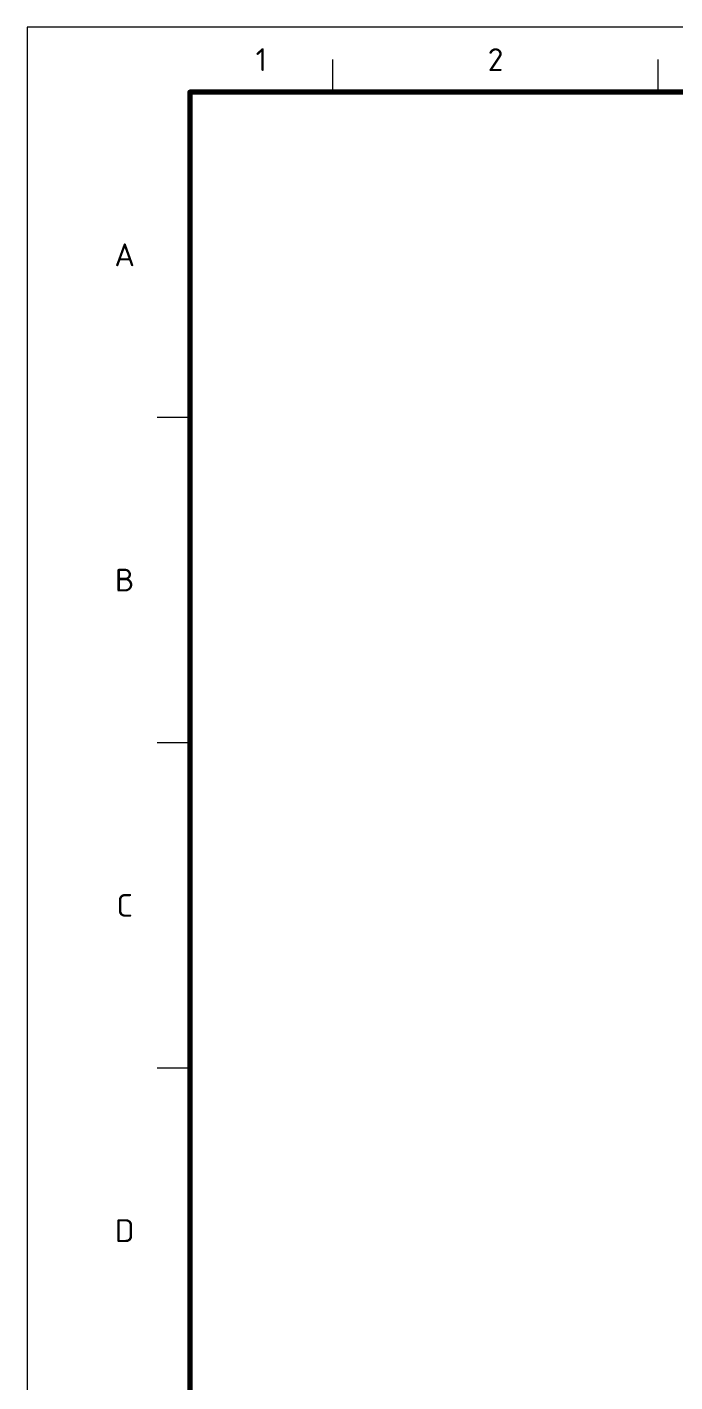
# Model space of a CAD drawing. Header units: millimetres. Extents: x 0 to 2382, y 0 to 420.
# Drawn here: x 0 to 99.6, y 211.7 to 420 of the extents above; entities that cross this region are included whole.
import ezdxf
from ezdxf.enums import TextEntityAlignment as Align

# ---------------------------------------------------------------- set-up
doc = ezdxf.new("R2010")
doc.units = ezdxf.units.MM
for name, color, linetype, lineweight in [('06-TEXTO', 7, 'CONTINUOUS', 25), ('07-RECUADRO', 7, 'CONTINUOUS', 70), ('08-FINA', 5, 'CONTINUOUS', 18)]:
    doc.layers.add(name, color=color, linetype=linetype, lineweight=lineweight)
doc.styles.add('ISO3098', font='isocpeur.ttf')

msp = doc.modelspace()

# ---------------------------------------------------------------- linework, layer by layer
at = {"layer": '07-RECUADRO'}
msp.add_lwpolyline([(25, 10), (584, 10), (584, 410), (25, 410)], close=True, dxfattribs=at)
at = {"layer": '08-FINA'}
for p, q in [((47, 410), (47, 415)), ((97, 410), (97, 415)), ((25, 360), (20, 360)), ((25, 310), (20, 310)), ((25, 260), (20, 260))]:
    msp.add_line(p, q, dxfattribs=at)
msp.add_lwpolyline([(0, 0), (594, 0), (594, 420), (0, 420)], close=True, dxfattribs=at)

# ---------------------------------------------------------------- texts
at = {"layer": '06-TEXTO', "style": 'ISO3098'}
for s, p in [('1', (36, 415)), ('2', (72, 415)), ('A', (15, 385)), ('B', (15, 335)), ('C', (15, 285)), ('D', (15, 235))]:
    msp.add_text(s, height=3.5, dxfattribs=at).set_placement(p, align=Align.MIDDLE_CENTER)

doc.saveas('drawing.dxf')
